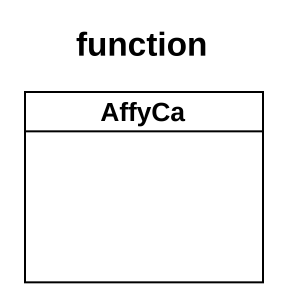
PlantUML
@startuml
title function
hide circle
hide empty members
class AffyCa
@enduml
